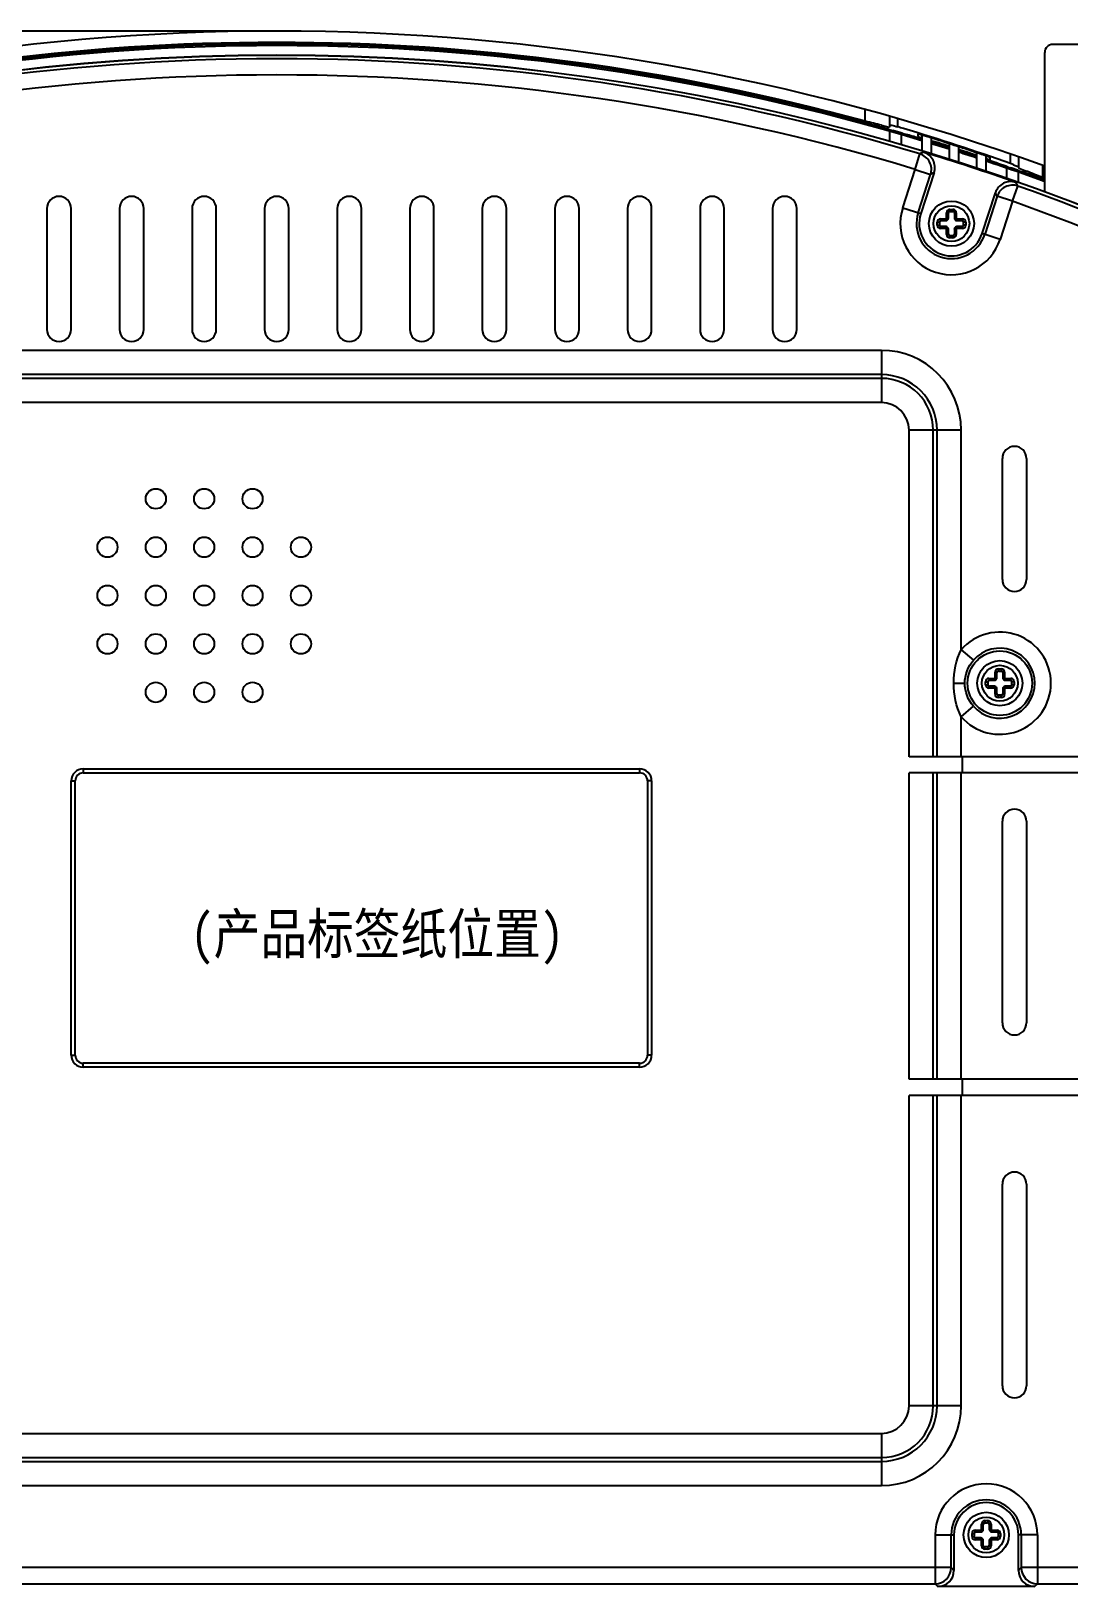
# Model space of a CAD drawing. Header units: millimetres. Extents: x 2626 to 3046, y -4 to 293.
# Drawn here: x 2738.6 to 2802.9, y 43.9 to 140.4 of the extents above; entities that cross this region are included whole.
import ezdxf

# ---------------------------------------------------------------- set-up
doc = ezdxf.new("R2010")
doc.units = ezdxf.units.MM
doc.header["$LTSCALE"] = 0.2
doc.header["$PDMODE"] = 3
doc.header["$PDSIZE"] = 8
doc.layers.get('0').update_dxf_attribs({"linetype": 'CONTINUOUS'})
doc.layers.get('Defpoints').update_dxf_attribs({"linetype": 'CONTINUOUS'})
doc.layers.add('02___PRT_ALL_AXES', color=7, linetype='CONTINUOUS')
doc.styles.add('宋体', font='', dxfattribs={"width": 0.85, "height": 2.5})
doc.styles.get('宋体').set_extended_font_data('SimSun')
doc.dimstyles.new('ISO-25 1-2', dxfattribs={"dimtxt": 2.5, "dimasz": 2.5, "dimexe": 1.25, "dimexo": 0.625, "dimtad": 1, "dimdec": 1, "dimlfac": 2, "dimdsep": 46, "dimtxsty": '宋体', "dimcen": 2.5, "dimclrd": 256, "dimclre": 256, "dimclrt": 2, "dimadec": 0, "dimazin": 0, "dimtfac": 1, "dimtdec": 1, "dimtmove": 0, "dimatfit": 3, "dimfxl": 0, "dimlwd": -1, "dimlwe": -1, "dimarcsym": 0})

# ---------------------------------------------------------------- blocks, each defined once
blk = doc.blocks.new('*D27')
at = {"ltscale": 0.5}
for p, q in [((2753.168, 140.394), (2645.903, 140.394)), ((2647.153, 137.894), (2647.153, 42.394)), ((2703.418, 39.894), (2645.903, 39.894))]:
    blk.add_line(p, q, dxfattribs=at)
for points in [[(2646.736, 137.894), (2647.569, 137.894), (2647.153, 140.394)], [(2646.736, 42.394), (2647.569, 42.394), (2647.153, 39.894)]]:
    blk.add_solid(points, dxfattribs=at)
at = {"layer": 'Defpoints', "color": 0, "ltscale": 0.5}
for p in [(2753.793, 140.394), (2647.153, 39.894), (2704.043, 39.894)]:
    blk.add_point(p, dxfattribs=at)
at = {"color": 2, "ltscale": 0.5, "insert": (2645.187, 90.144), "char_height": 2.5, "attachment_point": 5, "rotation": 90, "style": '宋体'}
blk.add_mtext('201±2', dxfattribs=at)

msp = doc.modelspace()

# ---------------------------------------------------------------- linework, layer by layer
at = {"color": 7, "linetype": 'Continuous'}
for p, q in [((2801.418, 130.415), (2801.418, 139.069)), ((2811.918, 139.569), (2801.918, 139.569)), ((2790.293, 134.806), (2790.293, 135.534)), ((2791.793, 135.118), (2791.793, 134.434)), ((2791.293, 134.561), (2791.757, 134.443)), ((2791.716, 134.309), (2791.757, 134.297)), ((2791.757, 134.443), (2791.793, 134.434)), ((2791.757, 134.297), (2791.825, 134.278)), ((2791.793, 134.183), (2791.793, 133.559)), ((2791.825, 134.278), (2791.993, 134.23)), ((2792.293, 134.976), (2792.293, 134.46)), ((2792.543, 133.342), (2792.543, 133.967)), ((2792.576, 134.061), (2792.743, 134.013)), ((2793.48, 133.795), (2793.525, 133.781)), ((2793.525, 133.781), (2793.81, 133.696)), ((2793.543, 134.027), (2793.543, 133.86)), ((2793.794, 133.95), (2793.543, 134.027)), ((2793.543, 133.86), (2793.794, 133.783)), ((2793.793, 133.948), (2793.793, 132.97)), ((2794.393, 132.786), (2794.393, 133.761)), ((2794.394, 133.596), (2794.445, 133.58)), ((2794.407, 133.514), (2794.425, 133.509)), ((2794.425, 133.509), (2794.592, 133.457)), ((2795.494, 133.413), (2795.316, 133.47)), ((2795.493, 133.411), (2795.493, 132.443)), ((2796.094, 133.218), (2795.914, 133.277)), ((2796.093, 132.251), (2796.093, 133.216)), ((2793.394, 131.817), (2793.684, 132.774)), ((2793.901, 132.887), (2793.684, 132.774)), ((2796.094, 133.05), (2796.143, 133.034)), ((2796.121, 132.977), (2796.14, 132.971)), ((2796.14, 132.971), (2796.324, 132.912)), ((2797.194, 132.852), (2797.005, 132.915)), ((2797.193, 132.85), (2797.193, 131.892)), ((2797.794, 132.648), (2797.604, 132.713)), ((2797.793, 131.691), (2797.793, 132.647)), ((2798.043, 132.562), (2797.794, 132.648)), ((2797.794, 132.48), (2797.841, 132.464)), ((2797.806, 132.425), (2797.828, 132.418)), ((2797.828, 132.418), (2797.978, 132.368)), ((2797.841, 132.464), (2797.992, 132.412)), ((2797.978, 132.368), (2798.026, 132.352)), ((2797.992, 132.412), (2798.043, 132.395)), ((2798.043, 132.395), (2798.043, 132.562)), ((2799.293, 132.183), (2799.293, 132.765)), ((2799.793, 132.591), (2799.793, 131.909)), ((2792.621, 129.436), (2793.394, 131.817)), ((2793.394, 131.817), (2794.345, 131.508)), ((2793.572, 129.127), (2794.345, 131.508)), ((2794.561, 131.621), (2793.734, 129.075)), ((2794.561, 131.621), (2794.345, 131.508)), ((2799.043, 131.899), (2799.043, 131.264)), ((2799.079, 131.993), (2799.277, 131.924)), ((2799.722, 131.769), (2799.745, 131.761)), ((2799.745, 131.761), (2799.829, 131.731)), ((2799.793, 131.909), (2799.886, 131.872)), ((2799.793, 131.001), (2799.793, 131.638)), ((2799.829, 131.731), (2800.027, 131.661)), ((2799.886, 131.872), (2800.294, 131.71)), ((2801.293, 131.307), (2801.293, 132.058)), ((2801.293, 131.307), (2801.419, 131.261)), ((2797.538, 127.839), (2798.36, 130.369)), ((2798.468, 130.15), (2798.36, 130.369)), ((2799.419, 129.841), (2799.753, 130.784)), ((2799.753, 130.784), (2799.643, 131.003)), ((2739.543, 129.394), (2739.543, 121.894)), ((2741.043, 121.894), (2741.043, 129.394)), ((2744.043, 129.394), (2744.043, 121.894)), ((2745.543, 121.894), (2745.543, 129.394)), ((2748.543, 129.394), (2748.543, 121.894)), ((2750.043, 121.894), (2750.043, 129.394)), ((2753.043, 129.394), (2753.043, 121.894)), ((2754.543, 121.894), (2754.543, 129.394)), ((2757.543, 129.394), (2757.543, 121.894)), ((2759.043, 121.894), (2759.043, 129.394)), ((2762.043, 129.394), (2762.043, 121.894)), ((2763.543, 121.894), (2763.543, 129.394)), ((2766.543, 129.394), (2766.543, 121.894)), ((2768.043, 121.894), (2768.043, 129.394)), ((2771.043, 129.394), (2771.043, 121.894)), ((2772.543, 121.894), (2772.543, 129.394)), ((2775.543, 129.394), (2775.543, 121.894)), ((2777.043, 121.894), (2777.043, 129.394)), ((2780.043, 129.394), (2780.043, 121.894)), ((2781.543, 121.894), (2781.543, 129.394)), ((2784.543, 129.394), (2784.543, 121.894)), ((2786.043, 121.894), (2786.043, 129.394)), ((2792.621, 129.436), (2793.734, 129.075)), ((2795.545, 129.34), (2795.727, 129.34)), ((2798.468, 130.15), (2797.7, 127.786)), ((2799.419, 129.841), (2798.468, 130.15)), ((2799.419, 129.841), (2798.651, 127.477)), ((2794.752, 128.366), (2794.752, 128.548)), ((2794.886, 128.544), (2794.886, 128.369)), ((2794.96, 128.755), (2795.294, 128.755)), ((2794.986, 128.644), (2795.307, 128.644)), ((2795.294, 128.755), (2795.337, 128.798)), ((2795.337, 128.798), (2795.337, 129.132)), ((2795.378, 128.673), (2795.419, 128.715)), ((2795.448, 128.786), (2795.448, 129.107)), ((2795.548, 129.207), (2795.723, 129.207)), ((2795.823, 129.107), (2795.823, 128.786)), ((2795.853, 128.715), (2795.894, 128.673)), ((2795.935, 129.132), (2795.935, 128.798)), ((2795.935, 128.798), (2795.978, 128.755)), ((2795.965, 128.644), (2796.286, 128.644)), ((2795.978, 128.755), (2796.311, 128.755)), ((2796.386, 128.369), (2796.386, 128.544)), ((2796.519, 128.548), (2796.519, 128.366)), ((2795.294, 128.158), (2794.96, 128.158)), ((2795.307, 128.269), (2794.986, 128.269)), ((2795.337, 128.115), (2795.294, 128.158)), ((2795.337, 127.781), (2795.337, 128.115)), ((2795.419, 128.198), (2795.378, 128.24)), ((2795.448, 127.807), (2795.448, 128.128)), ((2795.727, 127.573), (2795.545, 127.573)), ((2795.723, 127.707), (2795.548, 127.707)), ((2795.823, 128.128), (2795.823, 127.807)), ((2795.894, 128.24), (2795.853, 128.198)), ((2795.978, 128.158), (2795.935, 128.115)), ((2795.935, 128.115), (2795.935, 127.781)), ((2796.286, 128.269), (2795.965, 128.269)), ((2796.311, 128.158), (2795.978, 128.158)), ((2798.651, 127.477), (2797.538, 127.839)), ((2791.293, 120.598), (2716.293, 120.598)), ((2791.293, 120.598), (2791.293, 117.36)), ((2791.293, 119.098), (2716.293, 119.098)), ((2791.293, 118.859), (2716.293, 118.859)), ((2791.293, 117.36), (2727.5, 117.36)), ((2793.004, 95.394), (2793.004, 115.649)), ((2796.242, 115.649), (2793.004, 115.649)), ((2794.503, 95.394), (2794.503, 115.649)), ((2794.743, 95.394), (2794.743, 115.649)), ((2796.242, 102.035), (2796.242, 115.649)), ((2798.793, 106.394), (2798.793, 113.894)), ((2800.293, 113.894), (2800.293, 106.394)), ((2796.242, 102.035), (2796.997, 101.379)), ((2798.337, 100.298), (2798.337, 100.632)), ((2798.448, 100.286), (2798.448, 100.607)), ((2798.545, 100.84), (2798.727, 100.84)), ((2798.548, 100.707), (2798.723, 100.707)), ((2798.823, 100.607), (2798.823, 100.286)), ((2798.935, 100.632), (2798.935, 100.298)), ((2795.775, 99.957), (2796.463, 99.957)), ((2797.752, 99.866), (2797.752, 100.048)), ((2797.886, 100.044), (2797.886, 99.869)), ((2797.96, 100.255), (2798.294, 100.255)), ((2798.294, 99.658), (2797.96, 99.658)), ((2797.986, 100.144), (2798.307, 100.144)), ((2798.307, 99.769), (2797.986, 99.769)), ((2798.294, 100.255), (2798.337, 100.298)), ((2798.337, 99.615), (2798.294, 99.658)), ((2798.337, 99.281), (2798.337, 99.615)), ((2798.378, 100.173), (2798.419, 100.215)), ((2798.419, 99.698), (2798.378, 99.74)), ((2798.448, 99.307), (2798.448, 99.628)), ((2798.823, 99.628), (2798.823, 99.307)), ((2798.853, 100.215), (2798.894, 100.173)), ((2798.894, 99.74), (2798.853, 99.698)), ((2798.935, 100.298), (2798.978, 100.255)), ((2798.978, 99.658), (2798.935, 99.615)), ((2798.935, 99.615), (2798.935, 99.281)), ((2798.965, 100.144), (2799.286, 100.144)), ((2799.286, 99.769), (2798.965, 99.769)), ((2798.978, 100.255), (2799.311, 100.255)), ((2799.311, 99.658), (2798.978, 99.658)), ((2799.386, 99.869), (2799.386, 100.044)), ((2799.519, 100.048), (2799.519, 99.866)), ((2796.242, 97.878), (2796.997, 98.534)), ((2798.727, 99.073), (2798.545, 99.073)), ((2798.723, 99.207), (2798.548, 99.207)), ((2796.242, 95.394), (2796.242, 97.878)), ((2741.793, 94.644), (2776.293, 94.644)), ((2741.793, 94.644), (2741.793, 94.394)), ((2776.293, 94.644), (2776.293, 94.394)), ((2818.793, 95.394), (2793.004, 95.394)), ((2796.293, 95.394), (2796.293, 94.394)), ((2741.043, 93.894), (2741.293, 93.894)), ((2741.043, 76.894), (2741.043, 93.894)), ((2741.293, 76.894), (2741.293, 93.894)), ((2741.793, 94.394), (2776.293, 94.394)), ((2776.793, 93.894), (2776.793, 76.894)), ((2777.043, 93.894), (2776.793, 93.894)), ((2777.043, 93.894), (2777.043, 76.894)), ((2793.004, 75.394), (2793.004, 94.394)), ((2818.793, 94.394), (2793.004, 94.394)), ((2794.503, 75.394), (2794.503, 94.394)), ((2794.743, 75.394), (2794.743, 94.394)), ((2796.242, 75.394), (2796.242, 94.394)), ((2798.793, 78.894), (2798.793, 91.394)), ((2800.293, 91.394), (2800.293, 78.894)), ((2741.043, 76.894), (2741.293, 76.894)), ((2776.293, 76.394), (2741.793, 76.394)), ((2741.793, 76.144), (2741.793, 76.394)), ((2776.293, 76.144), (2776.293, 76.394)), ((2777.043, 76.894), (2776.793, 76.894)), ((2776.293, 76.144), (2741.793, 76.144)), ((2818.793, 75.394), (2793.004, 75.394)), ((2796.293, 75.394), (2796.293, 74.394)), ((2793.004, 55.149), (2793.004, 74.394)), ((2818.793, 74.394), (2793.004, 74.394)), ((2794.503, 55.149), (2794.503, 74.394)), ((2794.743, 55.149), (2794.743, 74.394)), ((2796.242, 55.149), (2796.242, 74.394)), ((2798.793, 56.394), (2798.793, 68.894)), ((2800.293, 68.894), (2800.293, 56.394)), ((2796.242, 55.149), (2793.004, 55.149)), ((2716.293, 53.438), (2791.293, 53.438)), ((2791.293, 53.438), (2791.293, 50.2)), ((2716.293, 51.939), (2791.293, 51.939)), ((2716.293, 51.7), (2791.293, 51.7)), ((2716.293, 50.2), (2791.293, 50.2)), ((2797.118, 47.443), (2797.451, 47.443)), ((2797.143, 47.331), (2797.464, 47.331)), ((2797.451, 47.443), (2797.494, 47.486)), ((2797.494, 47.486), (2797.494, 47.819)), ((2797.535, 47.361), (2797.576, 47.402)), ((2797.606, 47.473), (2797.606, 47.794)), ((2797.702, 48.027), (2797.884, 48.027)), ((2797.706, 47.894), (2797.881, 47.894)), ((2797.981, 47.794), (2797.981, 47.473)), ((2798.01, 47.402), (2798.051, 47.361)), ((2798.092, 47.819), (2798.092, 47.486)), ((2798.092, 47.486), (2798.135, 47.443)), ((2798.122, 47.331), (2798.443, 47.331)), ((2798.135, 47.443), (2798.469, 47.443)), ((2794.623, 47.144), (2794.623, 44.112)), ((2794.623, 47.144), (2795.793, 47.144)), ((2795.623, 45.112), (2795.623, 47.144)), ((2795.793, 47.144), (2795.793, 44.942)), ((2796.91, 47.053), (2796.91, 47.235)), ((2797.043, 47.231), (2797.043, 47.056)), ((2797.451, 46.845), (2797.118, 46.845)), ((2797.464, 46.956), (2797.143, 46.956)), ((2797.494, 46.802), (2797.451, 46.845)), ((2797.494, 46.468), (2797.494, 46.802)), ((2797.576, 46.886), (2797.535, 46.927)), ((2797.606, 46.494), (2797.606, 46.815)), ((2797.881, 46.394), (2797.706, 46.394)), ((2797.981, 46.815), (2797.981, 46.494)), ((2798.051, 46.927), (2798.01, 46.886)), ((2798.135, 46.845), (2798.092, 46.802)), ((2798.092, 46.802), (2798.092, 46.468)), ((2798.443, 46.956), (2798.122, 46.956)), ((2798.469, 46.845), (2798.135, 46.845)), ((2798.543, 47.056), (2798.543, 47.231)), ((2798.677, 47.235), (2798.677, 47.053)), ((2799.793, 44.942), (2799.793, 47.144)), ((2800.964, 47.144), (2799.793, 47.144)), ((2799.964, 47.144), (2799.964, 45.112)), ((2800.964, 47.144), (2800.964, 44.112)), ((2797.884, 46.26), (2797.702, 46.26)), ((2795.623, 45.112), (2711.964, 45.112)), ((2795.623, 45.112), (2795.793, 44.942)), ((2799.793, 44.942), (2799.964, 45.112)), ((2822.293, 45.112), (2799.964, 45.112)), ((2712.964, 44.112), (2794.623, 44.112)), ((2794.623, 44.112), (2794.793, 43.942)), ((2800.793, 43.942), (2794.793, 43.942)), ((2800.793, 43.942), (2800.964, 44.112)), ((2800.964, 44.112), (2822.293, 44.112))]:
    msp.add_line(p, q, dxfattribs=at)
for centre, radius in [((2795.636, 128.457), 1.4), ((2795.636, 128.457), 1.109), ((2798.636, 99.957), 2), ((2798.636, 99.957), 1.4), ((2798.636, 99.957), 1.109), ((2797.793, 47.144), 1.4), ((2797.793, 47.144), 1.109)]:
    msp.add_circle(centre, radius, dxfattribs=at)
for centre, radius, start, end in [((2753.793, 0.894), 139.5, 70.03724, 109.96276), ((2753.793, 0.894), 138.6, 73.22582, 106.77418), ((2753.793, 1.033), 138.663, 74.73828, 105.26172), ((2753.793, 0.896), 138.698, 74.75322, 105.24674), ((2801.918, 139.069), 0.5, 90, 180), ((2753.793, 0.894), 138, 57.8121, 122.1879), ((2753.793, 0.894), 137.996, 57.8121, 122.1879), ((2753.793, 0.894), 137.782, 73.17076, 106.82924), ((2753.793, 0.894), 136.782, 73.17076, 106.82924), ((2754.009, 1.637), 137.926, 74.13416, 74.75877), ((2757.851, 1.406), 137.29, 75.90153, 76.3315), ((2753.966, 1.489), 138.08, 73.76273, 74.01436), ((2753.606, 3.684), 136.378, 73.35867, 73.52041), ((2753.443, 3.149), 136.937, 70.43805, 73.35731), ((2753.888, 1.222), 138.359, 73.37195, 73.69027), ((2753.471, 3.229), 136.798, 72.59375, 72.85705), ((2753.793, 0.894), 138.6, 72.49039, 72.96659), ((2753.425, 3.082), 136.952, 72.18904, 72.59373), ((2753.372, 2.824), 137.055, 72.2971, 72.56121), ((2753.756, 0.787), 138.813, 72.49943, 72.89166), ((2753.336, 2.713), 137.171, 72.10126, 72.29712), ((2753.388, 2.966), 137.074, 71.92606, 72.11092), ((2753.359, 2.878), 137.167, 71.44601, 71.84719), ((2793.394, 131.817), 1, 342.02181, 73.14895), ((2793.61, 131.93), 1, 342.00275, 73.09521), ((2753.793, 0.894), 137.952, 70.5877, 73.09796), ((2753.793, 0.894), 138.6, 71.75196, 72.23012), ((2753.279, 2.537), 137.356, 71.63861, 71.81626), ((2753.704, 0.621), 138.987, 71.76184, 72.14269), ((2753.259, 2.477), 137.42, 71.35436, 71.63861), ((2753.346, 2.839), 137.208, 71.18219, 71.36295), ((2753.793, 0.894), 138.6, 69.89461, 71.4906), ((2753.72, 0.668), 138.938, 70.94517, 71.4041), ((2794.932, 119.897), 13.036, 69.54452, 70.45391), ((2753.758, 0.779), 138.82, 70.66437, 70.85891), ((2753.844, 1.022), 138.562, 69.9145, 70.53092), ((2744.84, -7.203), 149.573, 67.82521, 68.23777), ((2799.311, 130.06), 1, 70.59039, 161.99731), ((2799.42, 129.841), 1, 70.5365, 161.978), ((2753.793, 0.894), 137.782, 57.8121, 70.5145), ((2740.293, 129.394), 0.75, 0, 180), ((2744.793, 129.394), 0.75, 0, 180), ((2749.293, 129.394), 0.75, 0, 180), ((2753.793, 129.394), 0.75, 0, 180), ((2758.293, 129.394), 0.75, 0, 180), ((2762.793, 129.394), 0.75, 0, 180), ((2767.293, 129.394), 0.75, 0, 180), ((2771.793, 129.394), 0.75, 0, 180), ((2776.293, 129.394), 0.75, 0, 180), ((2780.793, 129.394), 0.75, 0, 180), ((2785.293, 129.394), 0.75, 0, 180), ((2795.636, 128.457), 3.17, 162, 342), ((2795.545, 129.132), 0.208, 90.00126, 179.99874), ((2795.727, 129.132), 0.208, 0.00127, 89.99873), ((2753.793, 0.894), 136.782, 57.8121, 70.5145), ((2795.636, 128.457), 2.17, 162, 342), ((2795.636, 128.457), 2, 162, 342), ((2794.96, 128.548), 0.208, 90.00127, 179.99873), ((2794.96, 128.366), 0.208, 180.00126, 269.99874), ((2794.986, 128.544), 0.1, 90, 180), ((2794.986, 128.369), 0.1, 180, 270), ((2795.307, 128.744), 0.1, 270, 315), ((2795.348, 128.786), 0.1, 315, 0), ((2795.548, 129.107), 0.1, 90, 180), ((2795.723, 129.107), 0.1, 0, 90), ((2795.923, 128.786), 0.1, 180, 225), ((2795.965, 128.744), 0.1, 225, 270), ((2796.286, 128.544), 0.1, 0, 90), ((2796.286, 128.369), 0.1, 270, 0), ((2796.311, 128.548), 0.208, 0.00126, 89.99874), ((2796.311, 128.366), 0.208, 270.00127, 359.99873), ((2795.307, 128.169), 0.1, 45, 90), ((2795.545, 127.781), 0.208, 180.00127, 269.99873), ((2795.348, 128.128), 0.1, 360, 45), ((2795.548, 127.807), 0.1, 180, 270), ((2795.723, 127.807), 0.1, 270, 360), ((2795.727, 127.781), 0.208, 270.00126, 359.99874), ((2795.923, 128.128), 0.1, 135, 180), ((2795.965, 128.169), 0.1, 90, 135), ((2740.293, 121.894), 0.75, 180, 0), ((2744.793, 121.894), 0.75, 180, 0), ((2749.293, 121.894), 0.75, 180, 0), ((2753.793, 121.894), 0.75, 180, 0), ((2758.293, 121.894), 0.75, 180, 0), ((2762.793, 121.894), 0.75, 180, 0), ((2767.293, 121.894), 0.75, 180, 0), ((2771.793, 121.894), 0.75, 180, 0), ((2776.293, 121.894), 0.75, 180, 0), ((2780.793, 121.894), 0.75, 180, 0), ((2785.293, 121.894), 0.75, 180, 0), ((2791.293, 115.649), 4.949, 0, 90), ((2791.293, 115.649), 3.449, 0, 90), ((2791.293, 115.649), 3.21, 0, 90), ((2791.293, 115.649), 1.711, 0, 90), ((2799.543, 113.894), 0.75, 0, 180), ((2799.543, 106.394), 0.75, 180, 0), ((2798.636, 99.957), 3.17, 220.96684, 139.03001), ((2798.636, 99.957), 2.17, 220.96272, 139.03728), ((2798.545, 100.632), 0.208, 90.00126, 179.99874), ((2798.548, 100.607), 0.1, 90, 180), ((2798.723, 100.607), 0.1, 0, 90), ((2798.727, 100.632), 0.208, 0.00127, 89.99873), ((2797.96, 100.048), 0.208, 90.00127, 179.99873), ((2797.96, 99.866), 0.208, 180.00126, 269.99874), ((2797.986, 100.044), 0.1, 90, 180), ((2797.986, 99.869), 0.1, 180, 270), ((2798.307, 100.244), 0.1, 270, 315), ((2798.307, 99.669), 0.1, 45, 90), ((2798.348, 100.286), 0.1, 315, 0), ((2798.348, 99.628), 0.1, 360, 45), ((2798.923, 100.286), 0.1, 180, 225), ((2798.923, 99.628), 0.1, 135, 180), ((2798.965, 100.244), 0.1, 225, 270), ((2798.965, 99.669), 0.1, 90, 135), ((2799.286, 100.044), 0.1, 0, 90), ((2799.286, 99.869), 0.1, 270, 0), ((2799.311, 100.048), 0.208, 0.00126, 89.99874), ((2799.311, 99.866), 0.208, 270.00127, 359.99873), ((2798.545, 99.281), 0.208, 180.00127, 269.99873), ((2798.548, 99.307), 0.1, 180, 270), ((2798.723, 99.307), 0.1, 270, 360), ((2798.727, 99.281), 0.208, 270.00126, 359.99874), ((2741.793, 93.894), 0.75, 90, 180), ((2776.293, 93.894), 0.75, 0, 90), ((2741.793, 93.894), 0.5, 90, 180), ((2776.293, 93.894), 0.5, 0, 90), ((2799.543, 91.394), 0.75, 0, 180), ((2799.543, 78.894), 0.75, 180, 0), ((2741.793, 76.894), 0.75, 180, 270), ((2741.793, 76.894), 0.5, 180, 270), ((2776.293, 76.894), 0.75, 270, 0), ((2776.293, 76.894), 0.5, 270, 0), ((2799.543, 68.894), 0.75, 0, 180), ((2799.543, 56.394), 0.75, 180, 0), ((2791.293, 55.149), 4.949, 270, 0), ((2791.293, 55.149), 3.449, 270, 0), ((2791.293, 55.149), 3.21, 270, 0), ((2791.293, 55.149), 1.711, 270, 0), ((2797.793, 47.144), 3.17, 0, 180), ((2797.793, 47.144), 2.17, 0, 180), ((2797.793, 47.144), 2, 0, 180), ((2797.118, 47.235), 0.208, 90.00127, 179.99873), ((2797.143, 47.231), 0.1, 90, 180), ((2797.464, 47.431), 0.1, 270, 315), ((2797.702, 47.819), 0.208, 90.00126, 179.99874), ((2797.506, 47.473), 0.1, 315, 0), ((2797.706, 47.794), 0.1, 90, 180), ((2797.881, 47.794), 0.1, 0, 90), ((2797.884, 47.819), 0.208, 0.00127, 89.99873), ((2798.081, 47.473), 0.1, 180, 225), ((2798.122, 47.431), 0.1, 225, 270), ((2798.443, 47.231), 0.1, 0, 90), ((2798.469, 47.235), 0.208, 0.00126, 89.99874), ((2797.118, 47.053), 0.208, 180.00126, 269.99874), ((2797.143, 47.056), 0.1, 180, 270), ((2797.464, 46.856), 0.1, 45, 90), ((2797.702, 46.468), 0.208, 180.00127, 269.99873), ((2797.506, 46.815), 0.1, 360, 45), ((2797.706, 46.494), 0.1, 180, 270), ((2797.881, 46.494), 0.1, 270, 360), ((2797.884, 46.468), 0.208, 270.00126, 359.99874), ((2798.081, 46.815), 0.1, 135, 180), ((2798.122, 46.856), 0.1, 90, 135), ((2798.443, 47.056), 0.1, 270, 0), ((2798.469, 47.053), 0.208, 270.00127, 359.99873), ((2794.623, 45.113), 1, 270.02128, 359.97872), ((2800.964, 45.113), 1, 180.02143, 269.97857)]:
    msp.add_arc(centre, radius, start, end, dxfattribs=at)
for centre, major_axis, start_param, end_param in [((2794.793, 44.942), (-0.707, 0.707), 2.356347, 3.926839), ((2800.793, 44.942), (-0.707, -0.707), -0.785246, 0.785246)]:
    msp.add_ellipse(centre, major_axis=major_axis, ratio=0.999695, start_param=start_param, end_param=end_param, dxfattribs=at)
for points, knots in [([(2791.793, 134.588), (2791.793, 134.601), (2791.875, 134.563), (2792, 134.56), (2792.177, 134.494), (2792.293, 134.46)], [0, 0, 0, 0, 0.076666, 0.297014, 1, 1, 1, 1]), ([(2799.488, 132.112), (2799.561, 132.084), (2799.631, 132.027), (2799.793, 132.016), (2799.793, 131.985)], [0, 0, 0, 0, 0.71156, 1, 1, 1, 1]), ([(2795.545, 129.34), (2795.545, 129.324), (2795.545, 129.301), (2795.545, 129.271), (2795.545, 129.25), (2795.546, 129.233), (2795.546, 129.219), (2795.548, 129.212), (2795.547, 129.207), (2795.548, 129.207)], [0, 0, 0, 0, 0.352547, 0.525058, 0.682025, 0.814466, 0.914913, 0.977777, 1, 1, 1, 1]), ([(2795.727, 129.34), (2795.727, 129.324), (2795.727, 129.301), (2795.727, 129.271), (2795.726, 129.25), (2795.726, 129.233), (2795.726, 129.219), (2795.724, 129.212), (2795.724, 129.207), (2795.723, 129.207)], [0, 0, 0, 0, 0.352547, 0.525058, 0.682025, 0.814466, 0.914913, 0.977777, 1, 1, 1, 1]), ([(2794.752, 128.548), (2794.768, 128.548), (2794.792, 128.548), (2794.822, 128.548), (2794.843, 128.547), (2794.86, 128.546), (2794.874, 128.546), (2794.88, 128.545), (2794.886, 128.545), (2794.886, 128.544)], [0, 0, 0, 0, 0.352547, 0.525058, 0.682025, 0.814466, 0.914913, 0.977777, 1, 1, 1, 1]), ([(2794.752, 128.366), (2794.768, 128.365), (2794.792, 128.365), (2794.822, 128.366), (2794.843, 128.366), (2794.86, 128.367), (2794.874, 128.367), (2794.88, 128.368), (2794.886, 128.368), (2794.886, 128.369)], [0, 0, 0, 0, 0.352547, 0.525058, 0.682025, 0.814466, 0.914913, 0.977777, 1, 1, 1, 1]), ([(2794.96, 128.755), (2794.96, 128.729), (2794.962, 128.693), (2794.971, 128.657), (2794.981, 128.644), (2794.986, 128.644)], [0, 0, 0, 0, 0.662616, 0.884296, 1, 1, 1, 1]), ([(2795.294, 128.755), (2795.304, 128.745), (2795.319, 128.73), (2795.338, 128.711), (2795.351, 128.698), (2795.362, 128.689), (2795.37, 128.68), (2795.374, 128.677), (2795.377, 128.673), (2795.378, 128.673)], [0, 0, 0, 0, 0.368687, 0.541517, 0.695716, 0.823919, 0.920085, 0.979701, 1, 1, 1, 1]), ([(2795.294, 128.755), (2795.294, 128.742), (2795.294, 128.716), (2795.296, 128.68), (2795.3, 128.66), (2795.303, 128.644), (2795.307, 128.644)], [0, 0, 0, 0, 0.367271, 0.6886, 0.909786, 1, 1, 1, 1]), ([(2795.337, 129.132), (2795.363, 129.133), (2795.399, 129.13), (2795.435, 129.121), (2795.448, 129.111), (2795.448, 129.107)], [0, 0, 0, 0, 0.662616, 0.884296, 1, 1, 1, 1]), ([(2795.337, 128.798), (2795.351, 128.799), (2795.376, 128.798), (2795.413, 128.796), (2795.432, 128.792), (2795.448, 128.789), (2795.448, 128.786)], [0, 0, 0, 0, 0.367271, 0.6886, 0.909786, 1, 1, 1, 1]), ([(2795.337, 128.798), (2795.347, 128.788), (2795.362, 128.773), (2795.381, 128.754), (2795.394, 128.741), (2795.404, 128.731), (2795.413, 128.723), (2795.415, 128.718), (2795.42, 128.715), (2795.419, 128.715)], [0, 0, 0, 0, 0.368687, 0.541517, 0.695716, 0.823919, 0.920085, 0.979701, 1, 1, 1, 1]), ([(2795.935, 129.132), (2795.909, 129.133), (2795.873, 129.13), (2795.836, 129.121), (2795.823, 129.111), (2795.823, 129.107)], [0, 0, 0, 0, 0.662616, 0.884296, 1, 1, 1, 1]), ([(2795.935, 128.798), (2795.921, 128.799), (2795.895, 128.798), (2795.859, 128.796), (2795.839, 128.792), (2795.823, 128.789), (2795.823, 128.786)], [0, 0, 0, 0, 0.367271, 0.6886, 0.909786, 1, 1, 1, 1]), ([(2795.935, 128.798), (2795.924, 128.788), (2795.909, 128.773), (2795.89, 128.754), (2795.878, 128.741), (2795.868, 128.731), (2795.859, 128.723), (2795.857, 128.718), (2795.852, 128.715), (2795.853, 128.715)], [0, 0, 0, 0, 0.368687, 0.541517, 0.695716, 0.823919, 0.920085, 0.979701, 1, 1, 1, 1]), ([(2795.978, 128.755), (2795.967, 128.745), (2795.953, 128.73), (2795.933, 128.711), (2795.921, 128.698), (2795.91, 128.689), (2795.902, 128.68), (2795.897, 128.677), (2795.895, 128.673), (2795.894, 128.673)], [0, 0, 0, 0, 0.368687, 0.541517, 0.695716, 0.823919, 0.920085, 0.979701, 1, 1, 1, 1]), ([(2795.978, 128.755), (2795.978, 128.742), (2795.978, 128.716), (2795.975, 128.68), (2795.972, 128.66), (2795.968, 128.644), (2795.965, 128.644)], [0, 0, 0, 0, 0.367271, 0.6886, 0.909786, 1, 1, 1, 1]), ([(2796.311, 128.755), (2796.312, 128.729), (2796.309, 128.693), (2796.3, 128.657), (2796.29, 128.644), (2796.286, 128.644)], [0, 0, 0, 0, 0.662616, 0.884296, 1, 1, 1, 1]), ([(2796.519, 128.548), (2796.503, 128.548), (2796.48, 128.548), (2796.45, 128.548), (2796.429, 128.547), (2796.412, 128.546), (2796.398, 128.546), (2796.392, 128.545), (2796.386, 128.545), (2796.386, 128.544)], [0, 0, 0, 0, 0.352547, 0.525058, 0.682025, 0.814466, 0.914913, 0.977777, 1, 1, 1, 1]), ([(2796.519, 128.366), (2796.503, 128.365), (2796.48, 128.365), (2796.45, 128.366), (2796.429, 128.366), (2796.412, 128.367), (2796.398, 128.367), (2796.392, 128.368), (2796.386, 128.368), (2796.386, 128.369)], [0, 0, 0, 0, 0.352547, 0.525058, 0.682025, 0.814466, 0.914913, 0.977777, 1, 1, 1, 1]), ([(2794.96, 128.158), (2794.96, 128.184), (2794.962, 128.22), (2794.971, 128.256), (2794.981, 128.269), (2794.986, 128.269)], [0, 0, 0, 0, 0.662616, 0.884296, 1, 1, 1, 1]), ([(2795.294, 128.158), (2795.294, 128.172), (2795.294, 128.197), (2795.296, 128.233), (2795.3, 128.253), (2795.303, 128.269), (2795.307, 128.269)], [0, 0, 0, 0, 0.367271, 0.6886, 0.909786, 1, 1, 1, 1]), ([(2795.294, 128.158), (2795.304, 128.168), (2795.319, 128.183), (2795.338, 128.202), (2795.351, 128.215), (2795.362, 128.224), (2795.37, 128.233), (2795.374, 128.236), (2795.377, 128.24), (2795.378, 128.24)], [0, 0, 0, 0, 0.368687, 0.541517, 0.695716, 0.823919, 0.920085, 0.979701, 1, 1, 1, 1]), ([(2795.337, 128.115), (2795.347, 128.125), (2795.362, 128.14), (2795.381, 128.159), (2795.394, 128.172), (2795.404, 128.182), (2795.413, 128.19), (2795.415, 128.195), (2795.42, 128.198), (2795.419, 128.198)], [0, 0, 0, 0, 0.368687, 0.541517, 0.695716, 0.823919, 0.920085, 0.979701, 1, 1, 1, 1]), ([(2795.337, 128.115), (2795.351, 128.115), (2795.376, 128.115), (2795.413, 128.117), (2795.432, 128.121), (2795.448, 128.124), (2795.448, 128.128)], [0, 0, 0, 0, 0.367271, 0.6886, 0.909786, 1, 1, 1, 1]), ([(2795.337, 127.781), (2795.363, 127.78), (2795.399, 127.783), (2795.435, 127.792), (2795.448, 127.802), (2795.448, 127.807)], [0, 0, 0, 0, 0.662616, 0.884296, 1, 1, 1, 1]), ([(2795.545, 127.573), (2795.545, 127.589), (2795.545, 127.612), (2795.545, 127.643), (2795.545, 127.663), (2795.546, 127.68), (2795.546, 127.694), (2795.548, 127.701), (2795.547, 127.707), (2795.548, 127.707)], [0, 0, 0, 0, 0.352547, 0.525058, 0.682025, 0.814466, 0.914913, 0.977777, 1, 1, 1, 1]), ([(2795.727, 127.573), (2795.727, 127.589), (2795.727, 127.612), (2795.727, 127.643), (2795.726, 127.663), (2795.726, 127.68), (2795.726, 127.694), (2795.724, 127.701), (2795.724, 127.707), (2795.723, 127.707)], [0, 0, 0, 0, 0.352547, 0.525058, 0.682025, 0.814466, 0.914913, 0.977777, 1, 1, 1, 1]), ([(2795.935, 128.115), (2795.921, 128.115), (2795.895, 128.115), (2795.859, 128.117), (2795.839, 128.121), (2795.823, 128.124), (2795.823, 128.128)], [0, 0, 0, 0, 0.367271, 0.6886, 0.909786, 1, 1, 1, 1]), ([(2795.935, 127.781), (2795.909, 127.78), (2795.873, 127.783), (2795.836, 127.792), (2795.823, 127.802), (2795.823, 127.807)], [0, 0, 0, 0, 0.662616, 0.884296, 1, 1, 1, 1]), ([(2795.935, 128.115), (2795.924, 128.125), (2795.909, 128.14), (2795.89, 128.159), (2795.878, 128.172), (2795.868, 128.182), (2795.859, 128.19), (2795.857, 128.195), (2795.852, 128.198), (2795.853, 128.198)], [0, 0, 0, 0, 0.368687, 0.541517, 0.695716, 0.823919, 0.920085, 0.979701, 1, 1, 1, 1]), ([(2795.978, 128.158), (2795.967, 128.168), (2795.953, 128.183), (2795.933, 128.202), (2795.921, 128.215), (2795.91, 128.224), (2795.902, 128.233), (2795.897, 128.236), (2795.895, 128.24), (2795.894, 128.24)], [0, 0, 0, 0, 0.368687, 0.541517, 0.695716, 0.823919, 0.920085, 0.979701, 1, 1, 1, 1]), ([(2795.978, 128.158), (2795.978, 128.172), (2795.978, 128.197), (2795.975, 128.233), (2795.972, 128.253), (2795.968, 128.269), (2795.965, 128.269)], [0, 0, 0, 0, 0.367271, 0.6886, 0.909786, 1, 1, 1, 1]), ([(2796.311, 128.158), (2796.312, 128.184), (2796.309, 128.22), (2796.3, 128.256), (2796.29, 128.269), (2796.286, 128.269)], [0, 0, 0, 0, 0.662616, 0.884296, 1, 1, 1, 1]), ([(2798.337, 100.632), (2798.363, 100.633), (2798.399, 100.63), (2798.435, 100.621), (2798.448, 100.611), (2798.448, 100.607)], [0, 0, 0, 0, 0.662616, 0.884296, 1, 1, 1, 1]), ([(2798.545, 100.84), (2798.545, 100.824), (2798.545, 100.801), (2798.545, 100.771), (2798.545, 100.75), (2798.546, 100.733), (2798.546, 100.719), (2798.548, 100.712), (2798.547, 100.707), (2798.548, 100.707)], [0, 0, 0, 0, 0.352547, 0.525058, 0.682025, 0.814466, 0.914913, 0.977777, 1, 1, 1, 1]), ([(2798.727, 100.84), (2798.727, 100.824), (2798.727, 100.801), (2798.727, 100.771), (2798.726, 100.75), (2798.726, 100.733), (2798.726, 100.719), (2798.724, 100.712), (2798.724, 100.707), (2798.723, 100.707)], [0, 0, 0, 0, 0.352547, 0.525058, 0.682025, 0.814466, 0.914913, 0.977777, 1, 1, 1, 1]), ([(2798.935, 100.632), (2798.909, 100.633), (2798.873, 100.63), (2798.836, 100.621), (2798.823, 100.611), (2798.823, 100.607)], [0, 0, 0, 0, 0.662616, 0.884296, 1, 1, 1, 1]), ([(2797.752, 100.048), (2797.768, 100.048), (2797.792, 100.048), (2797.822, 100.048), (2797.843, 100.047), (2797.86, 100.046), (2797.874, 100.046), (2797.88, 100.045), (2797.886, 100.045), (2797.886, 100.044)], [0, 0, 0, 0, 0.352547, 0.525058, 0.682025, 0.814466, 0.914913, 0.977777, 1, 1, 1, 1]), ([(2797.752, 99.866), (2797.768, 99.865), (2797.792, 99.865), (2797.822, 99.866), (2797.843, 99.866), (2797.86, 99.867), (2797.874, 99.867), (2797.88, 99.868), (2797.886, 99.868), (2797.886, 99.869)], [0, 0, 0, 0, 0.352547, 0.525058, 0.682025, 0.814466, 0.914913, 0.977777, 1, 1, 1, 1]), ([(2797.96, 100.255), (2797.96, 100.229), (2797.962, 100.193), (2797.971, 100.157), (2797.981, 100.144), (2797.986, 100.144)], [0, 0, 0, 0, 0.662616, 0.884296, 1, 1, 1, 1]), ([(2797.96, 99.658), (2797.96, 99.684), (2797.962, 99.72), (2797.971, 99.756), (2797.981, 99.769), (2797.986, 99.769)], [0, 0, 0, 0, 0.662616, 0.884296, 1, 1, 1, 1]), ([(2798.294, 100.255), (2798.304, 100.245), (2798.319, 100.23), (2798.338, 100.211), (2798.351, 100.198), (2798.362, 100.189), (2798.37, 100.18), (2798.374, 100.177), (2798.377, 100.173), (2798.378, 100.173)], [0, 0, 0, 0, 0.368687, 0.541517, 0.695716, 0.823919, 0.920085, 0.979701, 1, 1, 1, 1]), ([(2798.294, 100.255), (2798.294, 100.242), (2798.294, 100.216), (2798.296, 100.18), (2798.3, 100.16), (2798.303, 100.144), (2798.307, 100.144)], [0, 0, 0, 0, 0.367271, 0.6886, 0.909786, 1, 1, 1, 1]), ([(2798.294, 99.658), (2798.294, 99.672), (2798.294, 99.697), (2798.296, 99.733), (2798.3, 99.753), (2798.303, 99.769), (2798.307, 99.769)], [0, 0, 0, 0, 0.367271, 0.6886, 0.909786, 1, 1, 1, 1]), ([(2798.294, 99.658), (2798.304, 99.668), (2798.319, 99.683), (2798.338, 99.702), (2798.351, 99.715), (2798.362, 99.724), (2798.37, 99.733), (2798.374, 99.736), (2798.377, 99.74), (2798.378, 99.74)], [0, 0, 0, 0, 0.368687, 0.541517, 0.695716, 0.823919, 0.920085, 0.979701, 1, 1, 1, 1]), ([(2798.337, 100.298), (2798.351, 100.299), (2798.376, 100.298), (2798.413, 100.296), (2798.432, 100.292), (2798.448, 100.289), (2798.448, 100.286)], [0, 0, 0, 0, 0.367271, 0.6886, 0.909786, 1, 1, 1, 1]), ([(2798.337, 100.298), (2798.347, 100.288), (2798.362, 100.273), (2798.381, 100.254), (2798.394, 100.241), (2798.404, 100.231), (2798.413, 100.223), (2798.415, 100.218), (2798.42, 100.215), (2798.419, 100.215)], [0, 0, 0, 0, 0.368687, 0.541517, 0.695716, 0.823919, 0.920085, 0.979701, 1, 1, 1, 1]), ([(2798.337, 99.615), (2798.347, 99.625), (2798.362, 99.64), (2798.381, 99.659), (2798.394, 99.672), (2798.404, 99.682), (2798.413, 99.69), (2798.415, 99.695), (2798.42, 99.698), (2798.419, 99.698)], [0, 0, 0, 0, 0.368687, 0.541517, 0.695716, 0.823919, 0.920085, 0.979701, 1, 1, 1, 1]), ([(2798.337, 99.615), (2798.351, 99.615), (2798.376, 99.615), (2798.413, 99.617), (2798.432, 99.621), (2798.448, 99.624), (2798.448, 99.628)], [0, 0, 0, 0, 0.367271, 0.6886, 0.909786, 1, 1, 1, 1]), ([(2798.935, 100.298), (2798.921, 100.299), (2798.895, 100.298), (2798.859, 100.296), (2798.839, 100.292), (2798.823, 100.289), (2798.823, 100.286)], [0, 0, 0, 0, 0.367271, 0.6886, 0.909786, 1, 1, 1, 1]), ([(2798.935, 99.615), (2798.921, 99.615), (2798.895, 99.615), (2798.859, 99.617), (2798.839, 99.621), (2798.823, 99.624), (2798.823, 99.628)], [0, 0, 0, 0, 0.367271, 0.6886, 0.909786, 1, 1, 1, 1]), ([(2798.935, 100.298), (2798.924, 100.288), (2798.909, 100.273), (2798.89, 100.254), (2798.878, 100.241), (2798.868, 100.231), (2798.859, 100.223), (2798.857, 100.218), (2798.852, 100.215), (2798.853, 100.215)], [0, 0, 0, 0, 0.368687, 0.541517, 0.695716, 0.823919, 0.920085, 0.979701, 1, 1, 1, 1]), ([(2798.935, 99.615), (2798.924, 99.625), (2798.909, 99.64), (2798.89, 99.659), (2798.878, 99.672), (2798.868, 99.682), (2798.859, 99.69), (2798.857, 99.695), (2798.852, 99.698), (2798.853, 99.698)], [0, 0, 0, 0, 0.368687, 0.541517, 0.695716, 0.823919, 0.920085, 0.979701, 1, 1, 1, 1]), ([(2798.978, 100.255), (2798.967, 100.245), (2798.953, 100.23), (2798.933, 100.211), (2798.921, 100.198), (2798.91, 100.189), (2798.902, 100.18), (2798.897, 100.177), (2798.895, 100.173), (2798.894, 100.173)], [0, 0, 0, 0, 0.368687, 0.541517, 0.695716, 0.823919, 0.920085, 0.979701, 1, 1, 1, 1]), ([(2798.978, 99.658), (2798.967, 99.668), (2798.953, 99.683), (2798.933, 99.702), (2798.921, 99.715), (2798.91, 99.724), (2798.902, 99.733), (2798.897, 99.736), (2798.895, 99.74), (2798.894, 99.74)], [0, 0, 0, 0, 0.368687, 0.541517, 0.695716, 0.823919, 0.920085, 0.979701, 1, 1, 1, 1]), ([(2798.978, 100.255), (2798.978, 100.242), (2798.978, 100.216), (2798.975, 100.18), (2798.972, 100.16), (2798.968, 100.144), (2798.965, 100.144)], [0, 0, 0, 0, 0.367271, 0.6886, 0.909786, 1, 1, 1, 1]), ([(2798.978, 99.658), (2798.978, 99.672), (2798.978, 99.697), (2798.975, 99.733), (2798.972, 99.753), (2798.968, 99.769), (2798.965, 99.769)], [0, 0, 0, 0, 0.367271, 0.6886, 0.909786, 1, 1, 1, 1]), ([(2799.311, 100.255), (2799.312, 100.229), (2799.309, 100.193), (2799.3, 100.157), (2799.29, 100.144), (2799.286, 100.144)], [0, 0, 0, 0, 0.662616, 0.884296, 1, 1, 1, 1]), ([(2799.311, 99.658), (2799.312, 99.684), (2799.309, 99.72), (2799.3, 99.756), (2799.29, 99.769), (2799.286, 99.769)], [0, 0, 0, 0, 0.662616, 0.884296, 1, 1, 1, 1]), ([(2799.519, 100.048), (2799.503, 100.048), (2799.48, 100.048), (2799.45, 100.048), (2799.429, 100.047), (2799.412, 100.046), (2799.398, 100.046), (2799.392, 100.045), (2799.386, 100.045), (2799.386, 100.044)], [0, 0, 0, 0, 0.352547, 0.525058, 0.682025, 0.814466, 0.914913, 0.977777, 1, 1, 1, 1]), ([(2799.519, 99.866), (2799.503, 99.865), (2799.48, 99.865), (2799.45, 99.866), (2799.429, 99.866), (2799.412, 99.867), (2799.398, 99.867), (2799.392, 99.868), (2799.386, 99.868), (2799.386, 99.869)], [0, 0, 0, 0, 0.352547, 0.525058, 0.682025, 0.814466, 0.914913, 0.977777, 1, 1, 1, 1]), ([(2798.337, 99.281), (2798.363, 99.28), (2798.399, 99.283), (2798.435, 99.292), (2798.448, 99.302), (2798.448, 99.307)], [0, 0, 0, 0, 0.662616, 0.884296, 1, 1, 1, 1]), ([(2798.545, 99.073), (2798.545, 99.089), (2798.545, 99.112), (2798.545, 99.143), (2798.545, 99.163), (2798.546, 99.18), (2798.546, 99.194), (2798.548, 99.201), (2798.547, 99.207), (2798.548, 99.207)], [0, 0, 0, 0, 0.352547, 0.525058, 0.682025, 0.814466, 0.914913, 0.977777, 1, 1, 1, 1]), ([(2798.727, 99.073), (2798.727, 99.089), (2798.727, 99.112), (2798.727, 99.143), (2798.726, 99.163), (2798.726, 99.18), (2798.726, 99.194), (2798.724, 99.201), (2798.724, 99.207), (2798.723, 99.207)], [0, 0, 0, 0, 0.352547, 0.525058, 0.682025, 0.814466, 0.914913, 0.977777, 1, 1, 1, 1]), ([(2798.935, 99.281), (2798.909, 99.28), (2798.873, 99.283), (2798.836, 99.292), (2798.823, 99.302), (2798.823, 99.307)], [0, 0, 0, 0, 0.662616, 0.884296, 1, 1, 1, 1]), ([(2797.118, 47.443), (2797.117, 47.417), (2797.12, 47.38), (2797.129, 47.344), (2797.139, 47.331), (2797.143, 47.331)], [0, 0, 0, 0, 0.662616, 0.884296, 1, 1, 1, 1]), ([(2797.451, 47.443), (2797.462, 47.432), (2797.477, 47.417), (2797.496, 47.398), (2797.509, 47.386), (2797.519, 47.376), (2797.527, 47.367), (2797.532, 47.365), (2797.534, 47.36), (2797.535, 47.361)], [0, 0, 0, 0, 0.368687, 0.541517, 0.695716, 0.823919, 0.920085, 0.979701, 1, 1, 1, 1]), ([(2797.451, 47.443), (2797.451, 47.429), (2797.452, 47.403), (2797.454, 47.367), (2797.457, 47.347), (2797.461, 47.331), (2797.464, 47.331)], [0, 0, 0, 0, 0.367271, 0.6886, 0.909786, 1, 1, 1, 1]), ([(2797.494, 47.819), (2797.521, 47.82), (2797.557, 47.817), (2797.593, 47.808), (2797.606, 47.798), (2797.606, 47.794)], [0, 0, 0, 0, 0.662616, 0.884296, 1, 1, 1, 1]), ([(2797.494, 47.486), (2797.505, 47.475), (2797.52, 47.461), (2797.539, 47.441), (2797.551, 47.429), (2797.561, 47.418), (2797.57, 47.41), (2797.573, 47.405), (2797.577, 47.403), (2797.576, 47.402)], [0, 0, 0, 0, 0.368687, 0.541517, 0.695716, 0.823919, 0.920085, 0.979701, 1, 1, 1, 1]), ([(2797.494, 47.486), (2797.508, 47.486), (2797.534, 47.486), (2797.57, 47.483), (2797.59, 47.48), (2797.606, 47.476), (2797.606, 47.473)], [0, 0, 0, 0, 0.367271, 0.6886, 0.909786, 1, 1, 1, 1]), ([(2797.702, 48.027), (2797.702, 48.011), (2797.702, 47.988), (2797.702, 47.958), (2797.703, 47.937), (2797.703, 47.92), (2797.704, 47.906), (2797.705, 47.9), (2797.705, 47.894), (2797.706, 47.894)], [0, 0, 0, 0, 0.352547, 0.525058, 0.682025, 0.814466, 0.914913, 0.977777, 1, 1, 1, 1]), ([(2797.884, 48.027), (2797.884, 48.011), (2797.884, 47.988), (2797.884, 47.958), (2797.884, 47.937), (2797.883, 47.92), (2797.883, 47.906), (2797.881, 47.9), (2797.882, 47.894), (2797.881, 47.894)], [0, 0, 0, 0, 0.352547, 0.525058, 0.682025, 0.814466, 0.914913, 0.977777, 1, 1, 1, 1]), ([(2798.092, 47.819), (2798.066, 47.82), (2798.03, 47.817), (2797.994, 47.808), (2797.981, 47.798), (2797.981, 47.794)], [0, 0, 0, 0, 0.662616, 0.884296, 1, 1, 1, 1]), ([(2798.092, 47.486), (2798.078, 47.486), (2798.053, 47.486), (2798.017, 47.483), (2797.997, 47.48), (2797.981, 47.476), (2797.981, 47.473)], [0, 0, 0, 0, 0.367271, 0.6886, 0.909786, 1, 1, 1, 1]), ([(2798.092, 47.486), (2798.082, 47.475), (2798.067, 47.461), (2798.048, 47.441), (2798.035, 47.429), (2798.025, 47.418), (2798.016, 47.41), (2798.014, 47.405), (2798.009, 47.403), (2798.01, 47.402)], [0, 0, 0, 0, 0.368687, 0.541517, 0.695716, 0.823919, 0.920085, 0.979701, 1, 1, 1, 1]), ([(2798.135, 47.443), (2798.125, 47.432), (2798.11, 47.417), (2798.091, 47.398), (2798.078, 47.386), (2798.067, 47.376), (2798.059, 47.367), (2798.055, 47.365), (2798.052, 47.36), (2798.051, 47.361)], [0, 0, 0, 0, 0.368687, 0.541517, 0.695716, 0.823919, 0.920085, 0.979701, 1, 1, 1, 1]), ([(2798.135, 47.443), (2798.135, 47.429), (2798.135, 47.403), (2798.133, 47.367), (2798.129, 47.347), (2798.126, 47.331), (2798.122, 47.331)], [0, 0, 0, 0, 0.367271, 0.6886, 0.909786, 1, 1, 1, 1]), ([(2798.469, 47.443), (2798.47, 47.417), (2798.467, 47.38), (2798.458, 47.344), (2798.448, 47.331), (2798.443, 47.331)], [0, 0, 0, 0, 0.662616, 0.884296, 1, 1, 1, 1]), ([(2796.91, 47.235), (2796.926, 47.235), (2796.949, 47.235), (2796.979, 47.235), (2797, 47.234), (2797.017, 47.234), (2797.031, 47.234), (2797.037, 47.232), (2797.043, 47.232), (2797.043, 47.231)], [0, 0, 0, 0, 0.352547, 0.525058, 0.682025, 0.814466, 0.914913, 0.977777, 1, 1, 1, 1]), ([(2796.91, 47.053), (2796.926, 47.053), (2796.949, 47.053), (2796.979, 47.053), (2797, 47.053), (2797.017, 47.054), (2797.031, 47.054), (2797.037, 47.056), (2797.043, 47.055), (2797.043, 47.056)], [0, 0, 0, 0, 0.352547, 0.525058, 0.682025, 0.814466, 0.914913, 0.977777, 1, 1, 1, 1]), ([(2797.118, 46.845), (2797.117, 46.871), (2797.12, 46.907), (2797.129, 46.943), (2797.139, 46.956), (2797.143, 46.956)], [0, 0, 0, 0, 0.662616, 0.884296, 1, 1, 1, 1]), ([(2797.451, 46.845), (2797.451, 46.859), (2797.452, 46.884), (2797.454, 46.921), (2797.457, 46.94), (2797.461, 46.956), (2797.464, 46.956)], [0, 0, 0, 0, 0.367271, 0.6886, 0.909786, 1, 1, 1, 1]), ([(2797.451, 46.845), (2797.462, 46.855), (2797.477, 46.87), (2797.496, 46.889), (2797.509, 46.902), (2797.519, 46.912), (2797.527, 46.921), (2797.532, 46.923), (2797.534, 46.928), (2797.535, 46.927)], [0, 0, 0, 0, 0.368687, 0.541517, 0.695716, 0.823919, 0.920085, 0.979701, 1, 1, 1, 1]), ([(2797.494, 46.802), (2797.505, 46.812), (2797.52, 46.827), (2797.539, 46.846), (2797.551, 46.859), (2797.561, 46.87), (2797.57, 46.878), (2797.573, 46.882), (2797.577, 46.885), (2797.576, 46.886)], [0, 0, 0, 0, 0.368687, 0.541517, 0.695716, 0.823919, 0.920085, 0.979701, 1, 1, 1, 1]), ([(2797.494, 46.802), (2797.508, 46.802), (2797.534, 46.802), (2797.57, 46.804), (2797.59, 46.808), (2797.606, 46.811), (2797.606, 46.815)], [0, 0, 0, 0, 0.367271, 0.6886, 0.909786, 1, 1, 1, 1]), ([(2797.494, 46.468), (2797.521, 46.468), (2797.557, 46.47), (2797.593, 46.479), (2797.606, 46.489), (2797.606, 46.494)], [0, 0, 0, 0, 0.662616, 0.884296, 1, 1, 1, 1]), ([(2797.702, 46.26), (2797.702, 46.276), (2797.702, 46.3), (2797.702, 46.33), (2797.703, 46.351), (2797.703, 46.367), (2797.704, 46.382), (2797.705, 46.388), (2797.705, 46.394), (2797.706, 46.394)], [0, 0, 0, 0, 0.352547, 0.525058, 0.682025, 0.814466, 0.914913, 0.977777, 1, 1, 1, 1]), ([(2797.884, 46.26), (2797.884, 46.276), (2797.884, 46.3), (2797.884, 46.33), (2797.884, 46.351), (2797.883, 46.367), (2797.883, 46.382), (2797.881, 46.388), (2797.882, 46.394), (2797.881, 46.394)], [0, 0, 0, 0, 0.352547, 0.525058, 0.682025, 0.814466, 0.914913, 0.977777, 1, 1, 1, 1]), ([(2798.092, 46.802), (2798.078, 46.802), (2798.053, 46.802), (2798.017, 46.804), (2797.997, 46.808), (2797.981, 46.811), (2797.981, 46.815)], [0, 0, 0, 0, 0.367271, 0.6886, 0.909786, 1, 1, 1, 1]), ([(2798.092, 46.468), (2798.066, 46.468), (2798.03, 46.47), (2797.994, 46.479), (2797.981, 46.489), (2797.981, 46.494)], [0, 0, 0, 0, 0.662616, 0.884296, 1, 1, 1, 1]), ([(2798.092, 46.802), (2798.082, 46.812), (2798.067, 46.827), (2798.048, 46.846), (2798.035, 46.859), (2798.025, 46.87), (2798.016, 46.878), (2798.014, 46.882), (2798.009, 46.885), (2798.01, 46.886)], [0, 0, 0, 0, 0.368687, 0.541517, 0.695716, 0.823919, 0.920085, 0.979701, 1, 1, 1, 1]), ([(2798.135, 46.845), (2798.125, 46.855), (2798.11, 46.87), (2798.091, 46.889), (2798.078, 46.902), (2798.067, 46.912), (2798.059, 46.921), (2798.055, 46.923), (2798.052, 46.928), (2798.051, 46.927)], [0, 0, 0, 0, 0.368687, 0.541517, 0.695716, 0.823919, 0.920085, 0.979701, 1, 1, 1, 1]), ([(2798.135, 46.845), (2798.135, 46.859), (2798.135, 46.884), (2798.133, 46.921), (2798.129, 46.94), (2798.126, 46.956), (2798.122, 46.956)], [0, 0, 0, 0, 0.367271, 0.6886, 0.909786, 1, 1, 1, 1]), ([(2798.469, 46.845), (2798.47, 46.871), (2798.467, 46.907), (2798.458, 46.943), (2798.448, 46.956), (2798.443, 46.956)], [0, 0, 0, 0, 0.662616, 0.884296, 1, 1, 1, 1]), ([(2798.677, 47.235), (2798.661, 47.235), (2798.638, 47.235), (2798.607, 47.235), (2798.586, 47.234), (2798.57, 47.234), (2798.555, 47.234), (2798.549, 47.232), (2798.543, 47.232), (2798.543, 47.231)], [0, 0, 0, 0, 0.352547, 0.525058, 0.682025, 0.814466, 0.914913, 0.977777, 1, 1, 1, 1]), ([(2798.677, 47.053), (2798.661, 47.053), (2798.638, 47.053), (2798.607, 47.053), (2798.586, 47.053), (2798.57, 47.054), (2798.555, 47.054), (2798.549, 47.056), (2798.543, 47.055), (2798.543, 47.056)], [0, 0, 0, 0, 0.352547, 0.525058, 0.682025, 0.814466, 0.914913, 0.977777, 1, 1, 1, 1])]:
    msp.add_open_spline(points, degree=3, knots=knots, dxfattribs=at)
for points in [[(2795.775, 99.957), (2795.775, 100.667), (2795.914, 101.406), (2796.242, 102.036)], [(2796.463, 99.957), (2796.463, 100.463), (2796.665, 100.997), (2796.997, 101.379)], [(2796.242, 97.878), (2795.914, 98.508), (2795.775, 99.246), (2795.775, 99.957)], [(2796.997, 98.534), (2796.665, 98.916), (2796.463, 99.45), (2796.463, 99.957)]]:
    msp.add_open_spline(points, degree=3, dxfattribs=at)
at = {"layer": '02___PRT_ALL_AXES', "color": 7, "linetype": 'Continuous'}
for centre in [(2746.293, 111.394), (2749.293, 111.394), (2752.293, 111.394), (2743.293, 108.394), (2746.293, 108.394), (2749.293, 108.394), (2752.293, 108.394), (2755.293, 108.394), (2743.293, 105.394), (2746.293, 105.394), (2749.293, 105.394), (2752.293, 105.394), (2755.293, 105.394), (2743.293, 102.394), (2746.293, 102.394), (2749.293, 102.394), (2752.293, 102.394), (2755.293, 102.394), (2746.293, 99.394), (2749.293, 99.394), (2752.293, 99.394)]:
    msp.add_circle(centre, 0.625, dxfattribs=at)

# ---------------------------------------------------------------- texts
at = {"lineweight": 30, "ltscale": 0.5, "insert": (2748.43, 85.668), "char_height": 2.5, "width": 24.74331, "attachment_point": 1, "style": '宋体'}
msp.add_mtext('(产品标签纸位置)', dxfattribs=at)

# ---------------------------------------------------------------- dimensions: what is measured, and where the dimension line sits
at = {"ltscale": 0.5}
dim = msp.add_linear_dim(base=(2647.153, 39.894), p1=(2753.793, 140.394), p2=(2704.043, 39.894), angle=90, dimstyle='ISO-25 1-2', override={"dimgap": 0.625, "dimtol": 1, "dimlim": 0, "dimtp": 2, "dimtm": 2}, dxfattribs=at)
dim.commit()
dim.dimension.update_dxf_attribs({"geometry": '*D27', "text_midpoint": (2645.187, 90.144)})

doc.saveas('drawing.dxf')
